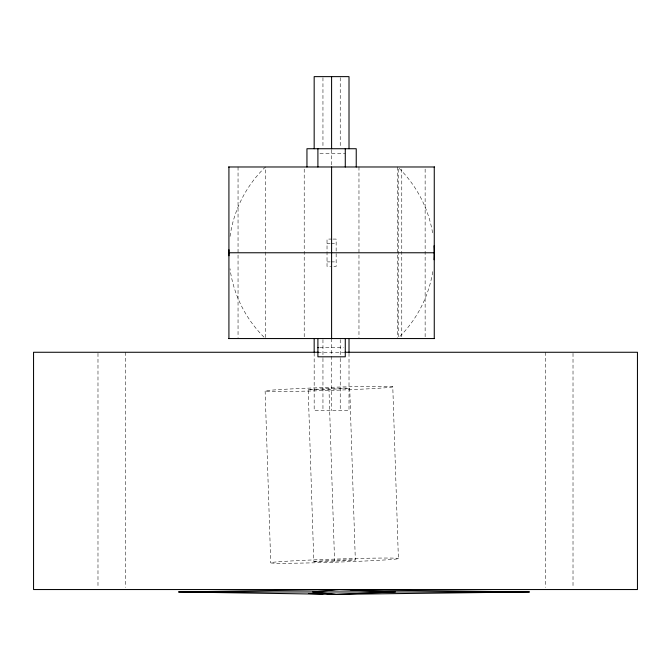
<?xml version="1.0" encoding="UTF-8"?>
<svg xmlns="http://www.w3.org/2000/svg" width="671" height="671" viewBox="0 0 671 671"><rect width="100%" height="100%" fill="white"/><g stroke="black" fill="none" stroke-linecap="round" stroke-linejoin="round"><path stroke-width="0.5" stroke-dasharray="3.35 2.52" d="M308.19 389.608L328.941 388.434A20.776 0.503 -1.9 0 1 349.725 388.257L355.328 560.008L334.577 561.182A20.776 0.503 -1.9 0 1 313.793 561.359L308.19 389.608A20.776 0.503 -1.9 0 0 328.975 389.432L349.725 388.257M313.793 561.359L334.544 560.184A20.776 0.503 -1.9 0 1 355.328 560.008M319.933 153.29L345.28 153.29M332.095 239.077L327.029 239.077L327.029 266.454L330.677 266.454M333.11 239.077L336.154 239.077L336.154 266.454L331.088 266.454M327.029 243.64L330.073 243.64M331.088 243.64L336.154 243.64M327.029 261.891L330.073 261.891M331.088 261.891L336.154 261.891M319.74 347.679L343.443 347.679M317.903 352.241L344.265 352.241M392.787 386.857A63.862 1.543 -1.9 0 1 297.085 391.31A63.862 1.543 -1.9 0 1 297.001 388.643A63.862 1.543 -1.9 0 1 392.787 386.857L398.389 558.599A63.862 1.543 -1.9 0 1 302.688 563.061A63.862 1.543 -1.9 0 1 302.604 560.386A63.862 1.543 -1.9 0 1 398.389 558.599M328.941 388.434L334.577 561.182M265.129 391.017L270.732 562.768M573.017 353.307L573.017 587.452M545.397 352.267L545.397 587.452M425.137 169.067L425.137 337.505M401.77 169.067L401.77 337.505M398.222 169.067L398.222 337.505M397.752 166.978L397.752 337.505M358.968 166.978L358.968 337.505M349.012 353.181L349.012 410.644L314.171 410.644L314.171 353.181M340.231 77.677L340.231 147.679M340.231 339.593L340.231 357.358M340.231 358.398L340.231 410.644M331.591 149.742L331.591 165.963M331.591 338.553L331.591 410.644M322.952 77.677L322.952 147.679M322.952 339.593L322.952 357.358M322.952 358.398L322.952 410.644M304.215 169.067L304.215 337.505M265.431 337.505L265.431 166.978A119.052 119.052 0 0 0 229.994 236.846M238.046 166.978L238.046 337.505M125.603 352.267L125.603 587.452M97.983 353.307L97.983 587.452M264.005 337.152A119.052 119.052 0 0 1 229.994 268.685M432.753 271.638A119.052 119.052 0 0 1 399.178 337.152M399.178 168.371A119.052 119.052 0 0 1 432.753 233.885"/><path stroke-width="1.01" d="M338.645 589.583L312.619 591.956L335.5 594.372L529.318 591.956L350.17 589.725M335.5 594.372L395.395 591.956L335.5 589.541L178.696 591.956L335.5 594.372L327.154 594.095M330.283 589.717L335.5 589.541M228.601 166.978L434.582 166.978M228.92 252.766L434.263 252.766M228.601 338.553L434.582 338.553M317.903 347.679L318.373 347.679M318.826 352.267L33.55 352.267L33.55 589.541L637.45 589.541L637.45 352.267L344.877 352.267M178.696 591.956L529.318 591.956M308.392 593.491L322.986 593.961M434.263 166.978L434.263 338.553M356.234 166.978L356.234 148.727L306.949 148.727L306.949 166.978M349.012 148.727L349.012 76.628L314.171 76.628L314.171 148.727M349.012 338.553L349.012 352.132M345.28 148.727L345.28 166.978M345.28 338.553L345.28 356.804L317.903 356.804L317.903 338.553M331.591 76.628L331.591 148.727M331.591 166.978L331.591 338.553M317.903 148.727L317.903 166.978M314.171 338.553L314.171 352.132M228.92 166.978L228.92 338.553M434.053 245.787A119.052 119.052 0 0 1 434.053 259.744M228.962 255.752A119.052 119.052 0 0 1 228.962 249.771"/></g></svg>
